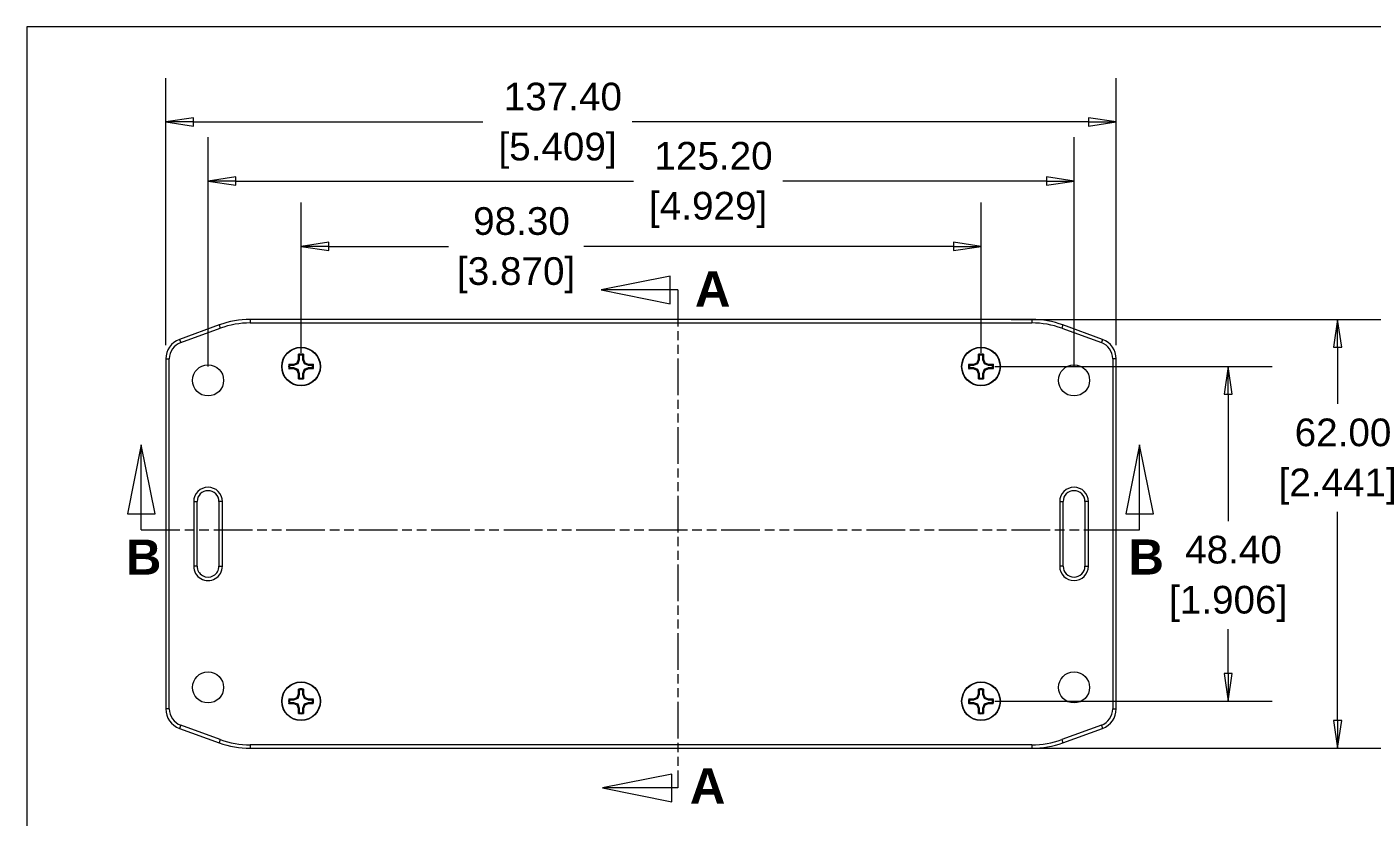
# Model space of a CAD drawing. Header units: millimetres. Extents: x 18 to 539, y 14 to 413.
# Drawn here: x 18.2 to 212.7, y 299.2 to 413.5 of the extents above; entities that cross this region are included whole.
import ezdxf

# ---------------------------------------------------------------- set-up
doc = ezdxf.new("R2010")
doc.units = ezdxf.units.MM
doc.header["$LTSCALE"] = 2
doc.linetypes.add('DOUBLE_DASH_CHAIN', pattern=[1.2403, 0.6614, -0.0827, 0.1654, -0.0827, 0.1654, -0.0827])
doc.layers.get('0').update_dxf_attribs({"lineweight": 25})
for name, color, linetype, lineweight in [('Dimension (ANSI)', 7, 'Continuous', 9), ('Section Line (ANSI)', 7, 'DOUBLE_DASH_CHAIN', 9), ('Sketch Geometry (ANSI)', 7, 'Continuous', 9), ('Symbol (ANSI)', 7, 'Continuous', 9), ('Visible (ANSI)', 7, 'Continuous', 9), ('Visible Narrow (ANSI)', 7, 'Continuous', 9)]:
    doc.layers.add(name, color=color, linetype=linetype, lineweight=lineweight)
doc.styles.add('Label Text (ANSI)', font='arialbd.ttf')
doc.styles.add('Note Text (ANSI)', font='arial.ttf')
doc.styles.add('Text Style20', font='arial.ttf')
doc.dimstyles.new('Default - mm (ANSI)', dxfattribs={"dimscale": 2, "dimtxt": 2, "dimasz": 2, "dimexe": 3.175, "dimexo": 1, "dimgap": 0.8, "dimtad": 0, "dimtih": 1, "dimtoh": 1, "dimrnd": 1e-08, "dimzin": 4, "dimdsep": 46, "dimtxsty": 'Note Text (ANSI)', "dimblk": 'Filled-1', "dimcen": 0.09, "dimdle": 10, "dimclrd": 256, "dimclre": 256, "dimclrt": 256, "dimadec": 1, "dimazin": 0, "dimtfac": 1.524, "dimtofl": 0, "dimtmove": 0, "dimatfit": 3, "dimfxl": 0, "dimtolj": 1, "dimtzin": 0, "dimlwd": -1, "dimlwe": -1, "dimarcsym": 0})

# ---------------------------------------------------------------- blocks, each defined once
blk = doc.blocks.new('Title Blocks HAMMOND')
at = {"layer": 'Sketch Geometry (ANSI)'}
for p, q in [((269.997, 206.727), (9.353, 206.727)), ((9.353, 206.727), (9.353, 9.64))]:
    blk.add_line(p, q, dxfattribs=at)
at = {"layer": 'Symbol (ANSI)'}
for tag, p, height, style in [('<TITLE>_001', (227.568, 16.349), 5, 'Text Style20'), ('REV:_DD.MM.YYYY_001', (248.641, 6.925), 2, 'Note Text (ANSI)')]:
    blk.add_attdef(tag, p, '', height=height, dxfattribs=dict(at, style=style))
blk = doc.blocks.new('2dTransSection0')
at = {"layer": 'Section Line (ANSI)', "linetype": 'Continuous'}
for p, q in [((17.369, 176.523), (16.369, 171.523)), ((17.369, 171.523), (17.369, 176.523)), ((18.369, 171.523), (17.369, 176.523)), ((89.537, 176.534), (88.537, 171.534)), ((89.537, 171.534), (89.537, 176.534)), ((90.537, 171.534), (89.537, 176.534)), ((16.369, 171.523), (18.369, 171.523)), ((17.369, 170.369), (17.369, 171.523)), ((88.537, 171.534), (90.537, 171.534)), ((89.537, 170.369), (89.537, 171.534)), ((17.369, 170.369), (18.775, 170.369)), ((88.132, 170.369), (89.537, 170.369))]:
    blk.add_line(p, q, dxfattribs=at)
at = {"layer": 'Section Line (ANSI)', "linetype": 'DOUBLE_DASH_CHAIN', "ltscale": 2.113051}
blk.add_line((17.369, 170.369), (89.537, 170.369), dxfattribs=at)
at = {"layer": 'Section Line (ANSI)', "linetype": 'Continuous', "flags": 128}
for points in [[(18.369, 171.523), (17.369, 176.523), (16.369, 171.523), (18.369, 171.523)], [(90.537, 171.534), (89.537, 176.534), (88.537, 171.534), (90.537, 171.534)]]:
    blk.add_lwpolyline(points, dxfattribs=at)
at = {"layer": 'Section Line (ANSI)'}
for points in [[(18.369, 171.523), (17.369, 176.523), (16.369, 171.523), (18.369, 171.523)], [(90.537, 171.534), (89.537, 176.534), (88.537, 171.534), (90.537, 171.534)]]:
    blk.add_solid(points, dxfattribs=at)
at = {"layer": 'Section Line (ANSI)', "char_height": 2.54, "attachment_point": 7, "style": 'Label Text (ANSI)'}
for insert in [(16.263, 167.136), (88.735, 167.143)]:
    blk.add_mtext('B', dxfattribs=dict(at, insert=insert))
blk = doc.blocks.new('2dTransSection1')
at = {"layer": 'Section Line (ANSI)', "linetype": 'Continuous'}
for p, q in [((55.609, 188.727), (50.609, 187.727)), ((55.609, 186.727), (55.609, 188.727)), ((55.609, 187.727), (50.609, 187.727)), ((50.609, 187.727), (55.609, 186.727)), ((56.148, 187.727), (55.609, 187.727)), ((56.148, 187.727), (56.148, 186.46)), ((55.724, 152.717), (50.724, 151.717)), ((55.724, 150.717), (55.724, 152.717)), ((56.148, 152.984), (56.148, 151.717)), ((55.724, 151.717), (50.724, 151.717)), ((50.724, 151.717), (55.724, 150.717)), ((56.148, 151.717), (55.724, 151.717))]:
    blk.add_line(p, q, dxfattribs=at)
at = {"layer": 'Section Line (ANSI)', "linetype": 'DOUBLE_DASH_CHAIN', "ltscale": 2.000826}
blk.add_line((56.148, 187.727), (56.148, 151.717), dxfattribs=at)
at = {"layer": 'Section Line (ANSI)', "linetype": 'Continuous', "flags": 128}
for points in [[(55.609, 188.727), (50.609, 187.727), (55.609, 186.727), (55.609, 188.727)], [(55.724, 152.717), (50.724, 151.717), (55.724, 150.717), (55.724, 152.717)]]:
    blk.add_lwpolyline(points, dxfattribs=at)
at = {"layer": 'Section Line (ANSI)'}
for points in [[(55.609, 188.727), (50.609, 187.727), (55.609, 186.727), (55.609, 188.727)], [(55.724, 152.717), (50.724, 151.717), (55.724, 150.717), (55.724, 152.717)]]:
    blk.add_solid(points, dxfattribs=at)
at = {"layer": 'Section Line (ANSI)', "char_height": 2.54, "attachment_point": 7, "style": 'Label Text (ANSI)'}
for insert in [(57.395, 186.522), (57.03, 150.591)]:
    blk.add_mtext('A', dxfattribs=dict(at, insert=insert))
blk = doc.blocks.new('Filled-1')
at = {"color": 0}
for p, q in [((0, 0), (-1, 0.15)), ((-1, 0.15), (-1, -0.15)), ((-1, 0), (0, 0)), ((-1, -0.15), (0, 0))]:
    blk.add_line(p, q, dxfattribs=at)
at = {"color": 0, "flags": 128}
blk.add_lwpolyline([(-1, -0.15), (0, 0), (-1, 0.15), (-1, -0.15)], dxfattribs=at)
at = {"color": 0}
blk.add_solid([(-1, -0.15), (0, 0), (-1, 0.15), (-1, -0.15)], dxfattribs=at)
blk = doc.blocks.new('*D13')
at = {"layer": 'Defpoints', "color": 0, "transparency": 16777216}
for p in [(169.6, 391.18), (44.4, 362.37), (169.6, 362.37)]:
    blk.add_point(p, dxfattribs=at)
at = {"layer": 'Dimension (ANSI)', "transparency": 16777216}
for p, q in [((44.4, 364.37), (44.4, 397.53)), ((169.6, 364.37), (169.6, 397.53)), ((48.4, 391.18), (105.91, 391.18)), ((165.6, 391.18), (127.48, 391.18))]:
    blk.add_line(p, q, dxfattribs=at)
at = {"layer": 'Dimension (ANSI)', "transparency": 16777216, "xscale": 4, "yscale": 4, "zscale": 4, "rotation": 180}
blk.add_blockref('Filled-1', (44.4, 391.18), dxfattribs=at)
at = {"layer": 'Dimension (ANSI)', "transparency": 16777216, "xscale": 4, "yscale": 4, "zscale": 4}
blk.add_blockref('Filled-1', (169.6, 391.18), dxfattribs=at)
at = {"layer": 'Dimension (ANSI)', "transparency": 16777216, "char_height": 4, "attachment_point": 5, "style": 'Note Text (ANSI)'}
for s, insert in [('\\A1; 125.20', (116.7, 394.82)), ('\\A1;[4.929]', (116.7, 387.02))]:
    blk.add_mtext(s, dxfattribs=dict(at, insert=insert))
blk = doc.blocks.new('*D14')
at = {"layer": 'Defpoints', "color": 0, "transparency": 16777216}
for p in [(57.85, 381.73), (57.85, 364.37), (156.15, 364.37)]:
    blk.add_point(p, dxfattribs=at)
at = {"layer": 'Dimension (ANSI)', "transparency": 16777216}
for p, q in [((57.85, 366.37), (57.85, 388.08)), ((156.15, 366.37), (156.15, 388.08)), ((61.85, 381.73), (79.16, 381.73)), ((152.15, 381.73), (98.71, 381.73))]:
    blk.add_line(p, q, dxfattribs=at)
at = {"layer": 'Dimension (ANSI)', "transparency": 16777216, "xscale": 4, "yscale": 4, "zscale": 4, "rotation": 180}
blk.add_blockref('Filled-1', (57.85, 381.73), dxfattribs=at)
at = {"layer": 'Dimension (ANSI)', "transparency": 16777216, "xscale": 4, "yscale": 4, "zscale": 4}
blk.add_blockref('Filled-1', (156.15, 381.73), dxfattribs=at)
at = {"layer": 'Dimension (ANSI)', "transparency": 16777216, "char_height": 4, "attachment_point": 5, "style": 'Note Text (ANSI)'}
for s, insert in [('\\A1; 98.30', (88.94, 385.38)), ('\\A1;[3.870]', (88.94, 377.57))]:
    blk.add_mtext(s, dxfattribs=dict(at, insert=insert))
blk = doc.blocks.new('*D15')
at = {"layer": 'Defpoints', "color": 0, "transparency": 16777216}
for p in [(158.5, 371.17), (158.5, 309.17), (207.71, 309.17)]:
    blk.add_point(p, dxfattribs=at)
at = {"layer": 'Dimension (ANSI)', "transparency": 16777216}
for p, q in [((160.5, 371.17), (214.06, 371.17)), ((207.71, 367.17), (207.71, 358.98)), ((207.71, 313.17), (207.71, 343.37)), ((160.5, 309.17), (214.06, 309.17))]:
    blk.add_line(p, q, dxfattribs=at)
at = {"layer": 'Dimension (ANSI)', "transparency": 16777216, "xscale": 4, "yscale": 4, "zscale": 4}
for p, rotation in [((207.71, 371.17), 90), ((207.71, 309.17), 270)]:
    blk.add_blockref('Filled-1', p, dxfattribs=dict(at, rotation=rotation))
at = {"layer": 'Dimension (ANSI)', "transparency": 16777216, "char_height": 4, "attachment_point": 5, "style": 'Note Text (ANSI)'}
for s, insert in [('\\A1; 62.00', (207.71, 354.82)), ('\\A1;[2.441]', (207.71, 347.01))]:
    blk.add_mtext(s, dxfattribs=dict(at, insert=insert))
blk = doc.blocks.new('*D16')
at = {"layer": 'Defpoints', "color": 0, "transparency": 16777216}
for p in [(156.15, 364.37), (156.15, 315.97), (191.88, 315.97)]:
    blk.add_point(p, dxfattribs=at)
at = {"layer": 'Dimension (ANSI)', "transparency": 16777216}
for p, q in [((158.15, 364.37), (198.23, 364.37)), ((191.88, 360.37), (191.88, 342.02)), ((191.88, 319.97), (191.88, 326.41)), ((158.15, 315.97), (198.23, 315.97))]:
    blk.add_line(p, q, dxfattribs=at)
at = {"layer": 'Dimension (ANSI)', "transparency": 16777216, "xscale": 4, "yscale": 4, "zscale": 4}
for p, rotation in [((191.88, 364.37), 90), ((191.88, 315.97), 270)]:
    blk.add_blockref('Filled-1', p, dxfattribs=dict(at, rotation=rotation))
at = {"layer": 'Dimension (ANSI)', "transparency": 16777216, "char_height": 4, "attachment_point": 5, "style": 'Note Text (ANSI)'}
for s, insert in [('\\A1; 48.40', (191.88, 337.86)), ('\\A1;[1.906]', (191.88, 330.05))]:
    blk.add_mtext(s, dxfattribs=dict(at, insert=insert))
blk = doc.blocks.new('*D40')
at = {"layer": 'Defpoints', "color": 0, "transparency": 16777216}
for p in [(175.7, 399.73), (38.3, 365.47), (175.7, 365.47)]:
    blk.add_point(p, dxfattribs=at)
at = {"layer": 'Dimension (ANSI)', "transparency": 16777216}
for p, q in [((38.3, 367.47), (38.3, 406.08)), ((175.7, 367.47), (175.7, 406.08)), ((42.3, 399.73), (84.13, 399.73)), ((171.7, 399.73), (105.71, 399.73))]:
    blk.add_line(p, q, dxfattribs=at)
at = {"layer": 'Dimension (ANSI)', "transparency": 16777216, "xscale": 4, "yscale": 4, "zscale": 4, "rotation": 180}
blk.add_blockref('Filled-1', (38.3, 399.73), dxfattribs=at)
at = {"layer": 'Dimension (ANSI)', "transparency": 16777216, "xscale": 4, "yscale": 4, "zscale": 4}
blk.add_blockref('Filled-1', (175.7, 399.73), dxfattribs=at)
at = {"layer": 'Dimension (ANSI)', "transparency": 16777216, "char_height": 4, "attachment_point": 5, "style": 'Note Text (ANSI)'}
for s, insert in [('\\A1; 137.40', (94.92, 403.38)), ('\\A1;[5.409]', (94.92, 395.57))]:
    blk.add_mtext(s, dxfattribs=dict(at, insert=insert))

msp = doc.modelspace()

# ---------------------------------------------------------------- linework, layer by layer
at = {"layer": 'Visible (ANSI)'}
for p, q in [((45.9956, 370.3745), (40.2695, 368.2904)), ((163.4956, 371.1679), (50.4956, 371.1679)), ((173.7217, 368.2904), (167.9956, 370.3745)), ((57.4956, 365.4336), (57.4956, 366.1336)), ((57.6367, 365.4072), (57.6367, 366.0137)), ((58.0545, 366.0137), (58.0545, 365.4072)), ((58.1956, 366.1336), (58.1956, 365.4336)), ((155.7956, 365.4336), (155.7956, 366.1336)), ((155.9367, 365.4072), (155.9367, 366.0137)), ((156.3545, 366.0137), (156.3545, 365.4072)), ((156.4956, 366.1336), (156.4956, 365.4336)), ((38.2956, 365.4713), (38.2956, 314.8646)), ((56.08, 364.7179), (56.78, 364.7179)), ((56.78, 364.0179), (56.08, 364.0179)), ((56.1999, 364.5769), (56.8064, 364.5769)), ((56.8064, 364.159), (56.1999, 364.159)), ((56.78, 364.7179), (57.2956, 364.9179)), ((56.78, 364.7179), (56.8064, 364.5769)), ((56.78, 364.0179), (56.8064, 364.159)), ((57.2956, 363.8179), (56.78, 364.0179)), ((56.8064, 364.5769), (57.4046, 364.8089)), ((57.4046, 363.927), (56.8064, 364.159)), ((57.2956, 364.9179), (57.4956, 365.4336)), ((57.2956, 364.9179), (57.4046, 364.8089)), ((57.2956, 363.8179), (57.4046, 363.927)), ((57.4956, 363.3023), (57.2956, 363.8179)), ((57.4046, 364.8089), (57.6367, 365.4072)), ((57.6367, 363.3287), (57.4046, 363.927)), ((57.4956, 365.4336), (57.6367, 365.4072)), ((58.1956, 365.4336), (58.0545, 365.4072)), ((58.0545, 365.4072), (58.2866, 364.8089)), ((58.2866, 363.927), (58.0545, 363.3287)), ((58.1956, 365.4336), (58.3956, 364.9179)), ((58.3956, 363.8179), (58.1956, 363.3023)), ((58.3956, 364.9179), (58.2866, 364.8089)), ((58.2866, 364.8089), (58.8848, 364.5769)), ((58.8848, 364.159), (58.2866, 363.927)), ((58.3956, 363.8179), (58.2866, 363.927)), ((58.3956, 364.9179), (58.9112, 364.7179)), ((58.9112, 364.0179), (58.3956, 363.8179)), ((58.9112, 364.7179), (58.8848, 364.5769)), ((58.8848, 364.5769), (59.4913, 364.5769)), ((58.9112, 364.0179), (58.8848, 364.159)), ((59.4913, 364.159), (58.8848, 364.159)), ((58.9112, 364.7179), (59.6112, 364.7179)), ((59.6112, 364.0179), (58.9112, 364.0179)), ((154.38, 364.7179), (155.08, 364.7179)), ((155.08, 364.0179), (154.38, 364.0179)), ((154.4999, 364.5769), (155.1064, 364.5769)), ((155.1064, 364.159), (154.4999, 364.159)), ((155.08, 364.7179), (155.5956, 364.9179)), ((155.08, 364.7179), (155.1064, 364.5769)), ((155.08, 364.0179), (155.1064, 364.159)), ((155.5956, 363.8179), (155.08, 364.0179)), ((155.1064, 364.5769), (155.7046, 364.8089)), ((155.7046, 363.927), (155.1064, 364.159)), ((155.5956, 364.9179), (155.7956, 365.4336)), ((155.5956, 364.9179), (155.7046, 364.8089)), ((155.5956, 363.8179), (155.7046, 363.927)), ((155.7956, 363.3023), (155.5956, 363.8179)), ((155.7046, 364.8089), (155.9367, 365.4072)), ((155.9367, 363.3287), (155.7046, 363.927)), ((155.7956, 365.4336), (155.9367, 365.4072)), ((156.4956, 365.4336), (156.3545, 365.4072)), ((156.3545, 365.4072), (156.5866, 364.8089)), ((156.5866, 363.927), (156.3545, 363.3287)), ((156.4956, 365.4336), (156.6956, 364.9179)), ((156.6956, 363.8179), (156.4956, 363.3023)), ((156.6956, 364.9179), (156.5866, 364.8089)), ((156.5866, 364.8089), (157.1848, 364.5769)), ((157.1848, 364.159), (156.5866, 363.927)), ((156.6956, 363.8179), (156.5866, 363.927)), ((156.6956, 364.9179), (157.2112, 364.7179)), ((157.2112, 364.0179), (156.6956, 363.8179)), ((157.2112, 364.7179), (157.1848, 364.5769)), ((157.1848, 364.5769), (157.7913, 364.5769)), ((157.2112, 364.0179), (157.1848, 364.159)), ((157.7913, 364.159), (157.1848, 364.159)), ((157.2112, 364.7179), (157.9112, 364.7179)), ((157.9112, 364.0179), (157.2112, 364.0179)), ((175.6956, 314.8646), (175.6956, 365.4713)), ((57.4956, 363.3023), (57.6367, 363.3287)), ((57.4956, 362.6023), (57.4956, 363.3023)), ((57.6367, 362.7222), (57.6367, 363.3287)), ((58.1956, 363.3023), (58.0545, 363.3287)), ((58.0545, 363.3287), (58.0545, 362.7222)), ((58.1956, 363.3023), (58.1956, 362.6023)), ((155.7956, 363.3023), (155.9367, 363.3287)), ((155.7956, 362.6023), (155.7956, 363.3023)), ((155.9367, 362.7222), (155.9367, 363.3287)), ((156.4956, 363.3023), (156.3545, 363.3287)), ((156.3545, 363.3287), (156.3545, 362.7222)), ((156.4956, 363.3023), (156.4956, 362.6023)), ((42.8206, 335.4929), (42.8206, 344.8429)), ((45.9706, 344.8429), (45.9706, 335.4929)), ((168.0206, 335.4929), (168.0206, 344.8429)), ((171.1706, 344.8429), (171.1706, 335.4929)), ((57.2956, 316.5179), (57.4956, 317.0336)), ((57.4046, 316.4089), (57.6367, 317.0072)), ((57.4956, 317.0336), (57.4956, 317.7336)), ((57.4956, 317.0336), (57.6367, 317.0072)), ((57.6367, 317.0072), (57.6367, 317.6137)), ((58.0545, 317.6137), (58.0545, 317.0072)), ((58.1956, 317.0336), (58.0545, 317.0072)), ((58.0545, 317.0072), (58.2866, 316.4089)), ((58.1956, 317.7336), (58.1956, 317.0336)), ((58.1956, 317.0336), (58.3956, 316.5179)), ((155.5956, 316.5179), (155.7956, 317.0336)), ((155.7046, 316.4089), (155.9367, 317.0072)), ((155.7956, 317.0336), (155.7956, 317.7336)), ((155.7956, 317.0336), (155.9367, 317.0072)), ((155.9367, 317.0072), (155.9367, 317.6137)), ((156.3545, 317.6137), (156.3545, 317.0072)), ((156.4956, 317.0336), (156.3545, 317.0072)), ((156.3545, 317.0072), (156.5866, 316.4089)), ((156.4956, 317.7336), (156.4956, 317.0336)), ((156.4956, 317.0336), (156.6956, 316.5179)), ((56.08, 316.3179), (56.78, 316.3179)), ((56.78, 315.6179), (56.08, 315.6179)), ((56.1999, 316.1769), (56.8064, 316.1769)), ((56.8064, 315.759), (56.1999, 315.759)), ((56.78, 316.3179), (57.2956, 316.5179)), ((56.78, 316.3179), (56.8064, 316.1769)), ((56.78, 315.6179), (56.8064, 315.759)), ((57.2956, 315.4179), (56.78, 315.6179)), ((56.8064, 316.1769), (57.4046, 316.4089)), ((57.4046, 315.527), (56.8064, 315.759)), ((57.2956, 316.5179), (57.4046, 316.4089)), ((57.2956, 315.4179), (57.4046, 315.527)), ((57.4956, 314.9023), (57.2956, 315.4179)), ((57.6367, 314.9287), (57.4046, 315.527)), ((58.2866, 315.527), (58.0545, 314.9287)), ((58.3956, 315.4179), (58.1956, 314.9023)), ((58.3956, 316.5179), (58.2866, 316.4089)), ((58.2866, 316.4089), (58.8848, 316.1769)), ((58.8848, 315.759), (58.2866, 315.527)), ((58.3956, 315.4179), (58.2866, 315.527)), ((58.3956, 316.5179), (58.9112, 316.3179)), ((58.9112, 315.6179), (58.3956, 315.4179)), ((58.9112, 316.3179), (58.8848, 316.1769)), ((58.8848, 316.1769), (59.4913, 316.1769)), ((58.9112, 315.6179), (58.8848, 315.759)), ((59.4913, 315.759), (58.8848, 315.759)), ((58.9112, 316.3179), (59.6112, 316.3179)), ((59.6112, 315.6179), (58.9112, 315.6179)), ((154.38, 316.3179), (155.08, 316.3179)), ((155.08, 315.6179), (154.38, 315.6179)), ((154.4999, 316.1769), (155.1064, 316.1769)), ((155.1064, 315.759), (154.4999, 315.759)), ((155.08, 316.3179), (155.5956, 316.5179)), ((155.08, 316.3179), (155.1064, 316.1769)), ((155.08, 315.6179), (155.1064, 315.759)), ((155.5956, 315.4179), (155.08, 315.6179)), ((155.1064, 316.1769), (155.7046, 316.4089)), ((155.7046, 315.527), (155.1064, 315.759)), ((155.5956, 316.5179), (155.7046, 316.4089)), ((155.5956, 315.4179), (155.7046, 315.527)), ((155.7956, 314.9023), (155.5956, 315.4179)), ((155.9367, 314.9287), (155.7046, 315.527)), ((156.5866, 315.527), (156.3545, 314.9287)), ((156.6956, 315.4179), (156.4956, 314.9023)), ((156.6956, 316.5179), (156.5866, 316.4089)), ((156.5866, 316.4089), (157.1848, 316.1769)), ((157.1848, 315.759), (156.5866, 315.527)), ((156.6956, 315.4179), (156.5866, 315.527)), ((156.6956, 316.5179), (157.2112, 316.3179)), ((157.2112, 315.6179), (156.6956, 315.4179)), ((157.2112, 316.3179), (157.1848, 316.1769)), ((157.1848, 316.1769), (157.7913, 316.1769)), ((157.2112, 315.6179), (157.1848, 315.759)), ((157.7913, 315.759), (157.1848, 315.759)), ((157.2112, 316.3179), (157.9112, 316.3179)), ((157.9112, 315.6179), (157.2112, 315.6179)), ((57.4956, 314.9023), (57.6367, 314.9287)), ((57.4956, 314.2023), (57.4956, 314.9023)), ((57.6367, 314.3222), (57.6367, 314.9287)), ((58.1956, 314.9023), (58.0545, 314.9287)), ((58.0545, 314.9287), (58.0545, 314.3222)), ((58.1956, 314.9023), (58.1956, 314.2023)), ((155.7956, 314.9023), (155.9367, 314.9287)), ((155.7956, 314.2023), (155.7956, 314.9023)), ((155.9367, 314.3222), (155.9367, 314.9287)), ((156.4956, 314.9023), (156.3545, 314.9287)), ((156.3545, 314.9287), (156.3545, 314.3222)), ((156.4956, 314.9023), (156.4956, 314.2023)), ((40.2695, 312.0455), (45.9956, 309.9614)), ((167.9956, 309.9614), (173.7217, 312.0455)), ((50.4956, 309.1679), (163.4956, 309.1679))]:
    msp.add_line(p, q, dxfattribs=at)
for centre, radius in [((57.8456, 364.3679), 2.8), ((57.8456, 364.3679), 2.75), ((156.1456, 364.3679), 2.8), ((156.1456, 364.3679), 2.75), ((44.3956, 362.3679), 2.25), ((169.5956, 362.3679), 2.25), ((44.3956, 317.9679), 2.25), ((169.5956, 317.9679), 2.25), ((57.8456, 315.9679), 2.8), ((57.8456, 315.9679), 2.75), ((156.1456, 315.9679), 2.8), ((156.1456, 315.9679), 2.75)]:
    msp.add_circle(centre, radius, dxfattribs=at)
for centre, radius, start, end in [((50.4956, 358.0108), 13.1571, 90, 110), ((163.4956, 358.0108), 13.1571, 70, 90), ((41.2956, 365.4713), 3, 110, 180), ((172.6956, 365.4713), 3, 0, 70), ((57.8456, 364.3679), 1.8, 78.787729, 101.212271), ((57.8456, 364.3679), 1.6589, 82.764549, 97.235451), ((156.1456, 364.3679), 1.8, 78.787729, 101.212271), ((156.1456, 364.3679), 1.6589, 82.764549, 97.235451), ((57.8456, 364.3679), 1.8, 168.787729, 191.212271), ((57.8456, 364.3679), 1.6589, 172.764549, 187.235451), ((57.8456, 364.3679), 1.6589, 352.764549, 7.235451), ((57.8456, 364.3679), 1.8, 348.787729, 11.212271), ((156.1456, 364.3679), 1.8, 168.787729, 191.212271), ((156.1456, 364.3679), 1.6589, 172.764549, 187.235451), ((156.1456, 364.3679), 1.6589, 352.764549, 7.235451), ((156.1456, 364.3679), 1.8, 348.787729, 11.212271), ((57.8456, 364.3679), 1.8, 258.787729, 281.212271), ((57.8456, 364.3679), 1.6589, 262.764549, 277.235451), ((156.1456, 364.3679), 1.8, 258.787729, 281.212271), ((156.1456, 364.3679), 1.6589, 262.764549, 277.235451), ((44.3956, 344.8429), 1.575, 0, 180), ((169.5956, 344.8429), 1.575, 0, 180), ((44.3956, 335.4929), 1.575, 179.999998, 0.000003), ((169.5956, 335.4929), 1.575, 180, 0), ((57.8456, 315.9679), 1.8, 78.787729, 101.212271), ((57.8456, 315.9679), 1.6589, 82.764549, 97.235451), ((156.1456, 315.9679), 1.8, 78.787729, 101.212271), ((156.1456, 315.9679), 1.6589, 82.764549, 97.235451), ((57.8456, 315.9679), 1.8, 168.787729, 191.212271), ((57.8456, 315.9679), 1.6589, 172.764549, 187.235451), ((57.8456, 315.9679), 1.6589, 352.764549, 7.235451), ((57.8456, 315.9679), 1.8, 348.787729, 11.212271), ((156.1456, 315.9679), 1.8, 168.787729, 191.212271), ((156.1456, 315.9679), 1.6589, 172.764549, 187.235451), ((156.1456, 315.9679), 1.6589, 352.764549, 7.235451), ((156.1456, 315.9679), 1.8, 348.787729, 11.212271), ((41.2956, 314.8646), 3, 180, 250), ((57.8456, 315.9679), 1.8, 258.787729, 281.212271), ((57.8456, 315.9679), 1.6589, 262.764549, 277.235451), ((156.1456, 315.9679), 1.8, 258.787729, 281.212271), ((156.1456, 315.9679), 1.6589, 262.764549, 277.235451), ((172.6956, 314.8646), 3, 290, 0), ((50.4956, 322.3251), 13.1571, 250, 270), ((163.4956, 322.3251), 13.1571, 270, 290)]:
    msp.add_arc(centre, radius, start, end, dxfattribs=at)
for points in [[(57.4956, 366.1336), (57.5686, 366.0736), (57.6367, 366.0137)], [(58.0545, 366.0137), (58.1226, 366.0736), (58.1956, 366.1336)], [(155.7956, 366.1336), (155.8686, 366.0736), (155.9367, 366.0137)], [(156.3545, 366.0137), (156.4226, 366.0736), (156.4956, 366.1336)], [(56.08, 364.7179), (56.1399, 364.6449), (56.1999, 364.5769)], [(56.08, 364.0179), (56.1399, 364.091), (56.1999, 364.159)], [(59.6112, 364.7179), (59.5513, 364.6449), (59.4913, 364.5769)], [(59.6112, 364.0179), (59.5513, 364.091), (59.4913, 364.159)], [(154.38, 364.7179), (154.4399, 364.6449), (154.4999, 364.5769)], [(154.38, 364.0179), (154.4399, 364.091), (154.4999, 364.159)], [(157.9112, 364.7179), (157.8513, 364.6449), (157.7913, 364.5769)], [(157.9112, 364.0179), (157.8513, 364.091), (157.7913, 364.159)], [(57.4956, 362.6023), (57.5686, 362.6623), (57.6367, 362.7222)], [(58.1956, 362.6023), (58.1226, 362.6623), (58.0545, 362.7222)], [(155.7956, 362.6023), (155.8686, 362.6623), (155.9367, 362.7222)], [(156.4956, 362.6023), (156.4226, 362.6623), (156.3545, 362.7222)], [(57.4956, 317.7336), (57.5686, 317.6736), (57.6367, 317.6137)], [(58.0545, 317.6137), (58.1226, 317.6736), (58.1956, 317.7336)], [(155.7956, 317.7336), (155.8686, 317.6736), (155.9367, 317.6137)], [(156.3545, 317.6137), (156.4226, 317.6736), (156.4956, 317.7336)], [(56.08, 316.3179), (56.1399, 316.2449), (56.1999, 316.1769)], [(56.08, 315.6179), (56.1399, 315.691), (56.1999, 315.759)], [(59.6112, 316.3179), (59.5513, 316.2449), (59.4913, 316.1769)], [(59.6112, 315.6179), (59.5513, 315.691), (59.4913, 315.759)], [(154.38, 316.3179), (154.4399, 316.2449), (154.4999, 316.1769)], [(154.38, 315.6179), (154.4399, 315.691), (154.4999, 315.759)], [(157.9112, 316.3179), (157.8513, 316.2449), (157.7913, 316.1769)], [(157.9112, 315.6179), (157.8513, 315.691), (157.7913, 315.759)], [(57.4956, 314.2023), (57.5686, 314.2623), (57.6367, 314.3222)], [(58.1956, 314.2023), (58.1226, 314.2623), (58.0545, 314.3222)], [(155.7956, 314.2023), (155.8686, 314.2623), (155.9367, 314.3222)], [(156.4956, 314.2023), (156.4226, 314.2623), (156.3545, 314.3222)]]:
    msp.add_open_spline(points, degree=2, dxfattribs=at)
at = {"layer": 'Visible Narrow (ANSI)'}
for p, q in [((40.4405, 367.8205), (46.1666, 369.9046)), ((45.9956, 370.3745), (46.1666, 369.9046)), ((50.4956, 371.1679), (50.4956, 370.6679)), ((50.4956, 370.6679), (163.4956, 370.6679)), ((163.4956, 371.1679), (163.4956, 370.6679)), ((167.9956, 370.3745), (167.8246, 369.9046)), ((167.8246, 369.9046), (173.5506, 367.8205)), ((40.2695, 368.2904), (40.4405, 367.8205)), ((173.7217, 368.2904), (173.5506, 367.8205)), ((38.2956, 365.4713), (38.7956, 365.4713)), ((38.7956, 314.8646), (38.7956, 365.4713)), ((175.1956, 365.4713), (175.1956, 314.8646)), ((175.6956, 365.4713), (175.1956, 365.4713)), ((42.3206, 344.8429), (42.8206, 344.8429)), ((42.3206, 344.8429), (42.3206, 335.4929)), ((46.4706, 344.8429), (45.9706, 344.8429)), ((46.4706, 335.4929), (46.4706, 344.8429)), ((167.5206, 344.8429), (167.5206, 335.4929)), ((167.5206, 344.8429), (168.0206, 344.8429)), ((171.6706, 344.8429), (171.1706, 344.8429)), ((171.6706, 335.4929), (171.6706, 344.8429)), ((42.8206, 335.4929), (42.3206, 335.4929)), ((45.9706, 335.4929), (46.4706, 335.4929)), ((168.0206, 335.4929), (167.5206, 335.4929)), ((171.1706, 335.4929), (171.6706, 335.4929)), ((38.7956, 314.8646), (38.2956, 314.8646)), ((175.1956, 314.8646), (175.6956, 314.8646)), ((40.4405, 312.5154), (40.2695, 312.0455)), ((46.1666, 310.4313), (40.4405, 312.5154)), ((173.5506, 312.5154), (167.8246, 310.4313)), ((173.5506, 312.5154), (173.7217, 312.0455)), ((46.1666, 310.4313), (45.9956, 309.9614)), ((163.4956, 309.6679), (50.4956, 309.6679)), ((50.4956, 309.6679), (50.4956, 309.1679)), ((163.4956, 309.6679), (163.4956, 309.1679)), ((167.8246, 310.4313), (167.9956, 309.9614))]:
    msp.add_line(p, q, dxfattribs=at)
for centre, radius, start, end in [((50.4956, 358.0108), 12.6571, 90, 110), ((163.4956, 358.0108), 12.6571, 70, 90), ((41.2956, 365.4713), 2.5, 110, 180), ((172.6956, 365.4713), 2.5, 0, 70), ((44.3956, 344.8429), 2.075, 0, 180), ((169.5956, 344.8429), 2.075, 0, 180), ((44.3956, 335.4929), 2.075, 179.999998, 0.000002), ((169.5956, 335.4929), 2.075, 180, 0), ((41.2956, 314.8646), 2.5, 180, 250), ((172.6956, 314.8646), 2.5, 290, 0), ((50.4956, 322.3251), 12.6571, 250, 270), ((163.4956, 322.3251), 12.6571, 270, 290)]:
    msp.add_arc(centre, radius, start, end, dxfattribs=at)

# ---------------------------------------------------------------- block references
at = {"xscale": 2, "yscale": 2, "zscale": 2}
msp.add_blockref('Title Blocks HAMMOND', (-0.4977, 0.025), dxfattribs=at)
at = {"layer": 'Section Line (ANSI)', "xscale": 2, "yscale": 2, "zscale": 2}
for name in ['2dTransSection1', '2dTransSection0']:
    msp.add_blockref(name, (0, 0), dxfattribs=at)

# ---------------------------------------------------------------- dimensions: what is measured, and where the dimension line sits
at = {"layer": 'Dimension (ANSI)'}
for base, p1, p2, angle, text, override, picture, middle in [((175.6956, 399.7323), (38.2956, 365.4713), (175.6956, 365.4713), 180, ' <>\\X[5.409]', {"dimgap": 0.8, "dimtih": 0, "dimtoh": 0, "dimdec": 2, "dimpost": '\\X', "dimtol": 0, "dimlim": 0, "dimtp": 0, "dimtm": 0, "dimtdec": 2, "dimatfit": 1}, '*D40', (94.9232, 399.7323)), ((169.5956, 391.1802), (44.3956, 362.3679), (169.5956, 362.3679), 180, ' <>\\X[4.929]', {"dimgap": 0.8, "dimtih": 0, "dimtoh": 0, "dimdec": 2, "dimpost": '\\X', "dimtol": 0, "dimlim": 0, "dimtp": 0, "dimtm": 0, "dimtdec": 2, "dimatfit": 1}, '*D13', (116.6963, 391.1802)), ((57.8456, 381.7342), (156.1456, 364.3679), (57.8456, 364.3679), 180, ' <>\\X[3.870]', {"dimgap": 0.8, "dimtih": 0, "dimtoh": 0, "dimdec": 2, "dimpost": '\\X', "dimtol": 0, "dimlim": 0, "dimtp": 0, "dimtm": 0, "dimtdec": 2, "dimatfit": 1}, '*D14', (88.9367, 381.7342)), ((207.7092, 309.1679), (158.4956, 371.1679), (158.4956, 309.1679), 90, ' <>\\X[2.441]', {"dimgap": 0.8, "dimdec": 2, "dimpost": '\\X', "dimtol": 0, "dimlim": 0, "dimtp": 0, "dimtm": 0, "dimtdec": 2, "dimatfit": 1}, '*D15', (207.7092, 351.173)), ((191.8762, 315.9679), (156.1456, 364.3679), (156.1456, 315.9679), 90, ' <>\\X[1.906]', {"dimgap": 0.8, "dimdec": 2, "dimpost": '\\X', "dimtol": 0, "dimlim": 0, "dimtp": 0, "dimtm": 0, "dimtdec": 2, "dimatfit": 1}, '*D16', (191.8762, 334.2166))]:
    dim = msp.add_linear_dim(base=base, p1=p1, p2=p2, angle=angle, text=text, dimstyle='Default - mm (ANSI)', override=override, dxfattribs=at)
    dim.commit()
    dim.dimension.update_dxf_attribs({"geometry": picture, "text_midpoint": middle, "dimtype": 160})

doc.saveas('drawing.dxf')
